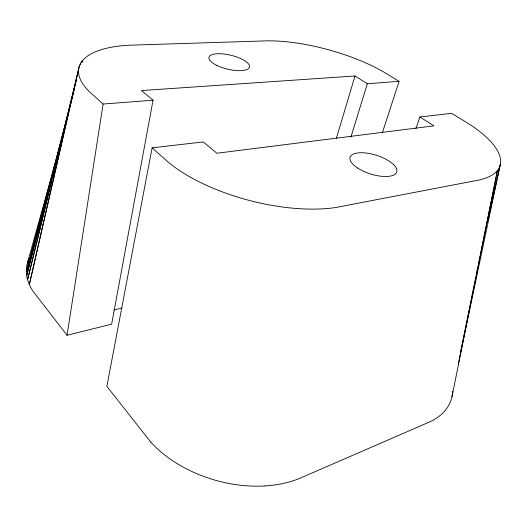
<?xml version="1.0" encoding="UTF-8"?>
<svg xmlns="http://www.w3.org/2000/svg" width="527" height="527" viewBox="0 0 527 527"><rect width="100%" height="100%" fill="white"/><g stroke="black" fill="none" stroke-linecap="round" stroke-linejoin="round"><path stroke-width="0.79" d="M399.091 81.323L367.312 83.76L354.994 75.98L141.44 90.565L153.047 100.209L111.652 324.158L67.054 335.284L103.114 104.036L89.669 91.942A108.865 40.908 12.4 0 1 79.063 75.756L78.503 72.351A108.865 40.908 12.4 0 1 121.889 45.75A113.213 42.694 12.5 0 1 128.628 45.23L267.808 40.823A99.86 33.84 15.5 0 1 273.783 40.908A96.006 32.443 15.5 0 1 354.388 58.24L360.396 60.638A96.006 32.443 15.5 0 1 384.255 72.311L399.091 81.323L382.543 132.178M415.882 128.634L419.9 116.981L433.938 125.854L216.907 153.238L203.297 141.934L152.105 147.83L106.882 386.357L150.814 442.179M451.968 396.811L497.448 170.452L480.44 254.086M460.334 352.998L474.228 284.646M474.557 283.039L475.861 276.603M476.191 274.995L477.989 266.148M478.318 264.541L480.117 255.694M458.226 364.262L500.018 165.669M487.989 220.293L500.505 163.502M78.694 68.503L29.334 284.567L79.511 65.579L27.588 279.705L51.87 180.649M52.259 179.048L56.567 161.473M57.548 157.481L60.289 146.295M61.27 142.297L61.857 139.905M62.832 135.907L63.424 133.509M66.554 120.729L67.14 118.331M68.121 114.339L68.708 111.941M70.275 105.552L74.584 87.976M76.613 79.116L26.699 275.601L46.02 200.879M46.435 199.285L47.667 194.516M48.076 192.928L48.695 190.543M50.75 182.592L51.363 180.208M51.778 178.62L52.39 176.235M65.552 123.746L26.35 271.557L42.364 212.77M65.967 122.159L66.6 119.774M67.021 118.18L68.708 111.823M42.792 211.182L43.445 208.797M43.879 207.21L44.525 204.825M27.437 262.986L60.302 144.978M60.743 143.397L61.402 141.019M336.378 138.252L354.994 75.98M350.929 137.066L367.312 83.76M114.01 309.955L121.836 308.084M419.9 116.981L451.613 113.331L468.437 123.621A104.84 38.003 17.6 0 1 488.114 138.858L491.46 142.376A104.827 37.997 17.6 0 1 485.143 178.317A108.45 39.255 17.5 0 1 480.163 179.793L335.745 207.513A122.798 51.139 14.4 0 1 327.498 208.488A118.694 49.578 14.5 0 1 207.381 185.735L198.923 181.716A118.707 49.584 14.5 0 1 168.265 162.184L152.105 147.83M265.022 485.94L270.265 485.512A106.586 70.934 16.4 0 0 298.796 478.747L430.19 421.699A95.927 55.506 21.4 0 0 445.17 410.461L446.903 408.181A95.453 55.23 21.4 0 0 452.752 391.39M103.114 104.036L153.047 100.209M67.054 335.284L32.536 290.594A92.528 52.015 9.3 0 1 28.853 259.034M265.022 485.94A106.158 70.664 16.4 0 1 150.808 442.186M80.651 63.207L80.262 64.808L80.651 63.207M82.199 60.967L81.784 62.555L82.199 60.967M216.65 65.315A20.856 7.147 13.5 0 0 249.363 67.456A20.856 7.147 13.5 0 0 221.63 53.807A20.856 7.147 13.5 0 0 216.65 65.315M357.8 168.159A24.473 9.796 17.5 0 0 396.469 172.645A24.473 9.796 17.5 0 0 365.995 153.008A24.473 9.796 17.5 0 0 357.8 168.159"/></g></svg>
